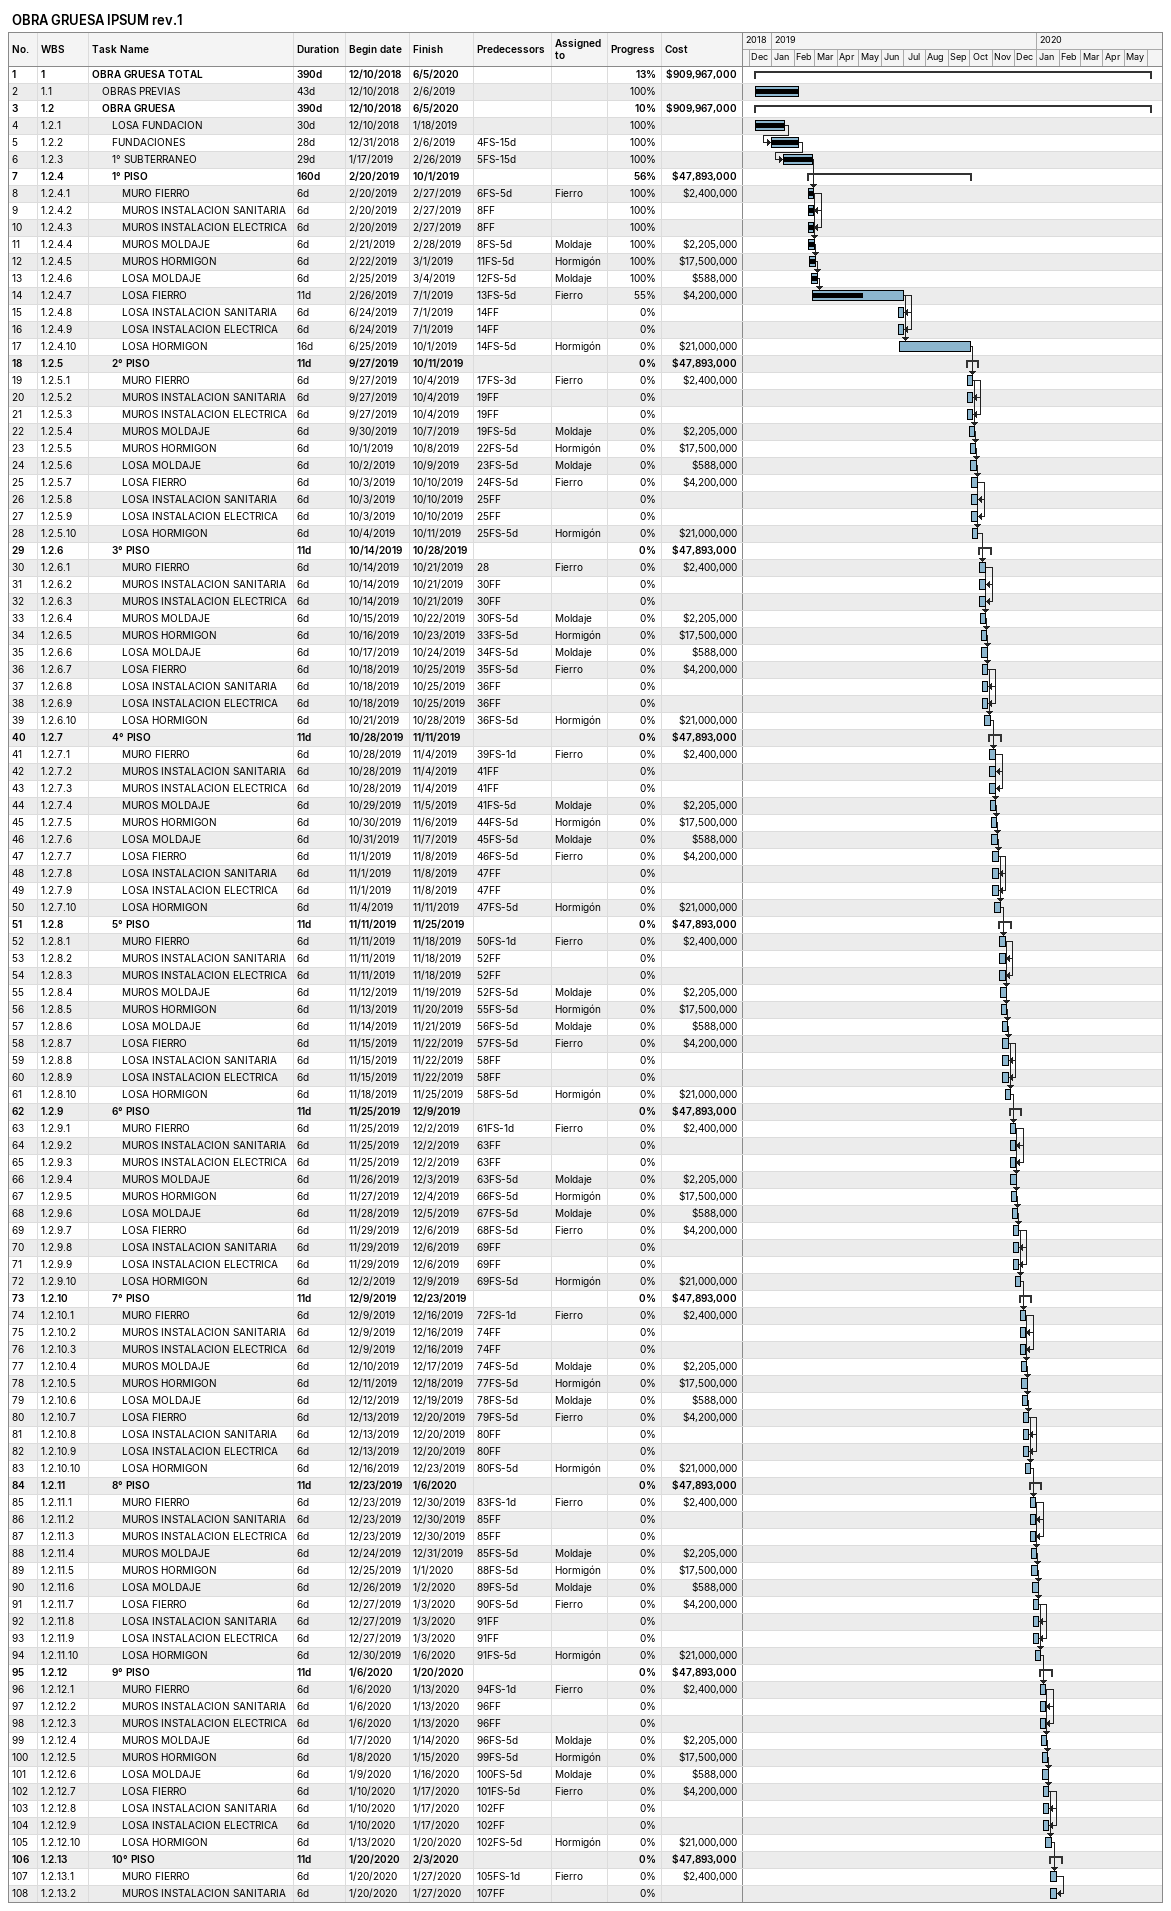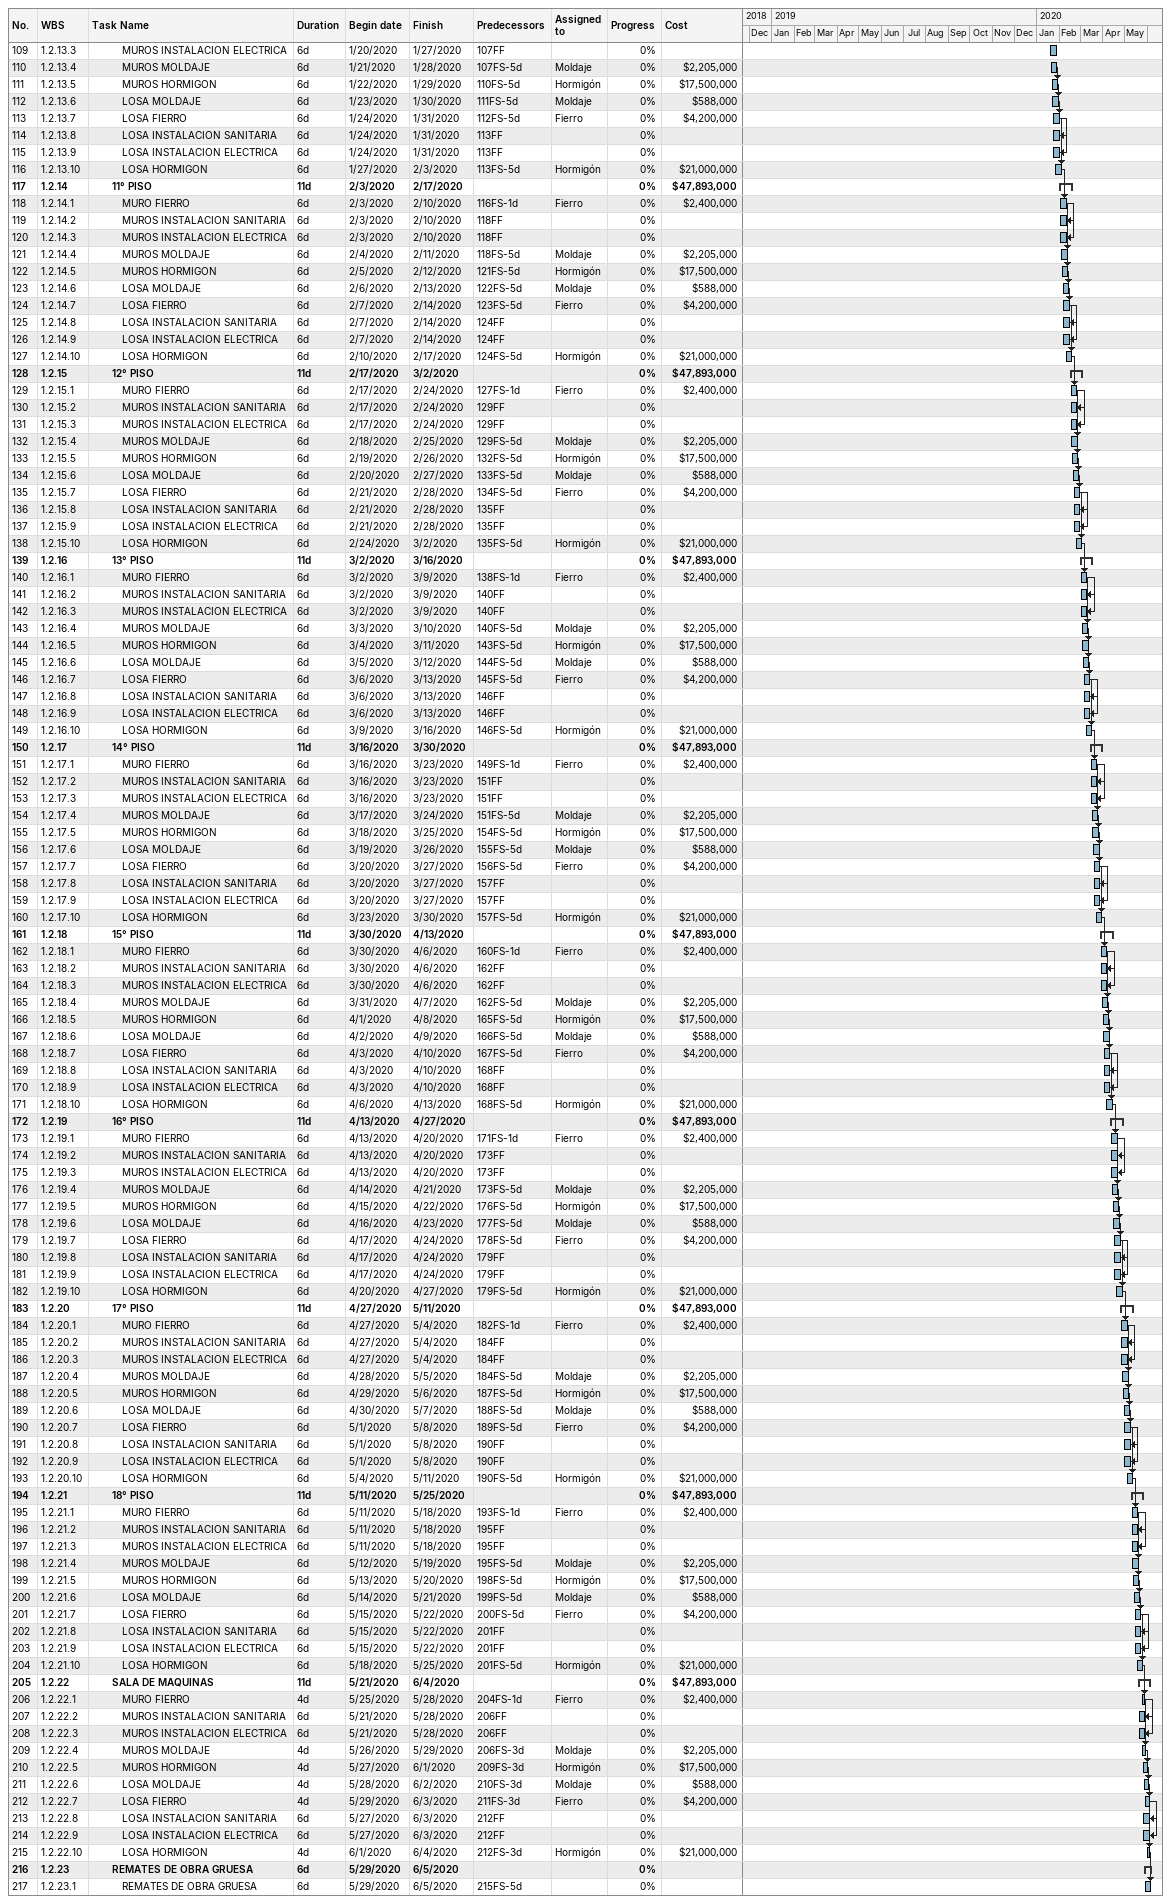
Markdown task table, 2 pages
OBRA GRUESA IPSUM rev.1

| ID | WBS | Task | Duration | Start | Finish | Predecessors | Resources | % complete | Cost ($) |
|---|---|---|---|---|---|---|---|---|---|
| 1 | 1 | **OBRA GRUESA TOTAL** | 390d | 2018-12-10 | 2020-06-05 |  |  | 13 | 909967000 |
| 2 | 1.1 | OBRAS PREVIAS | 43d | 2018-12-10 | 2019-02-06 |  |  | 100 |  |
| 3 | 1.2 | **OBRA GRUESA** | 390d | 2018-12-10 | 2020-06-05 |  |  | 10 | 909967000 |
| 4 | 1.2.1 | LOSA FUNDACION | 30d | 2018-12-10 | 2019-01-18 |  |  | 100 |  |
| 5 | 1.2.2 | FUNDACIONES | 28d | 2018-12-31 | 2019-02-06 | 4FS-15d |  | 100 |  |
| 6 | 1.2.3 | 1° SUBTERRANEO | 29d | 2019-01-17 | 2019-02-26 | 5FS-15d |  | 100 |  |
| 7 | 1.2.4 | **1° PISO** | 160d | 2019-02-20 | 2019-10-01 |  |  | 56 | 47893000 |
| 8 | 1.2.4.1 | MURO FIERRO | 6d | 2019-02-20 | 2019-02-27 | 6FS-5d | Fierro | 100 | 2400000 |
| 9 | 1.2.4.2 | MUROS INSTALACION SANITARIA | 6d | 2019-02-20 | 2019-02-27 | 8FF |  | 100 |  |
| 10 | 1.2.4.3 | MUROS INSTALACION ELECTRICA | 6d | 2019-02-20 | 2019-02-27 | 8FF |  | 100 |  |
| 11 | 1.2.4.4 | MUROS MOLDAJE | 6d | 2019-02-21 | 2019-02-28 | 8FS-5d | Moldaje | 100 | 2205000 |
| 12 | 1.2.4.5 | MUROS HORMIGON | 6d | 2019-02-22 | 2019-03-01 | 11FS-5d | Hormigón | 100 | 17500000 |
| 13 | 1.2.4.6 | LOSA MOLDAJE | 6d | 2019-02-25 | 2019-03-04 | 12FS-5d | Moldaje | 100 | 588000 |
| 14 | 1.2.4.7 | LOSA FIERRO | 11d | 2019-02-26 | 2019-07-01 | 13FS-5d | Fierro | 55 | 4200000 |
| 15 | 1.2.4.8 | LOSA INSTALACION SANITARIA | 6d | 2019-06-24 | 2019-07-01 | 14FF |  | 0 |  |
| 16 | 1.2.4.9 | LOSA INSTALACION ELECTRICA | 6d | 2019-06-24 | 2019-07-01 | 14FF |  | 0 |  |
| 17 | 1.2.4.10 | LOSA HORMIGON | 16d | 2019-06-25 | 2019-10-01 | 14FS-5d | Hormigón | 0 | 21000000 |
| 18 | 1.2.5 | **2° PISO** | 11d | 2019-09-27 | 2019-10-11 |  |  | 0 | 47893000 |
| 19 | 1.2.5.1 | MURO FIERRO | 6d | 2019-09-27 | 2019-10-04 | 17FS-3d | Fierro | 0 | 2400000 |
| 20 | 1.2.5.2 | MUROS INSTALACION SANITARIA | 6d | 2019-09-27 | 2019-10-04 | 19FF |  | 0 |  |
| 21 | 1.2.5.3 | MUROS INSTALACION ELECTRICA | 6d | 2019-09-27 | 2019-10-04 | 19FF |  | 0 |  |
| 22 | 1.2.5.4 | MUROS MOLDAJE | 6d | 2019-09-30 | 2019-10-07 | 19FS-5d | Moldaje | 0 | 2205000 |
| 23 | 1.2.5.5 | MUROS HORMIGON | 6d | 2019-10-01 | 2019-10-08 | 22FS-5d | Hormigón | 0 | 17500000 |
| 24 | 1.2.5.6 | LOSA MOLDAJE | 6d | 2019-10-02 | 2019-10-09 | 23FS-5d | Moldaje | 0 | 588000 |
| 25 | 1.2.5.7 | LOSA FIERRO | 6d | 2019-10-03 | 2019-10-10 | 24FS-5d | Fierro | 0 | 4200000 |
| 26 | 1.2.5.8 | LOSA INSTALACION SANITARIA | 6d | 2019-10-03 | 2019-10-10 | 25FF |  | 0 |  |
| 27 | 1.2.5.9 | LOSA INSTALACION ELECTRICA | 6d | 2019-10-03 | 2019-10-10 | 25FF |  | 0 |  |
| 28 | 1.2.5.10 | LOSA HORMIGON | 6d | 2019-10-04 | 2019-10-11 | 25FS-5d | Hormigón | 0 | 21000000 |
| 29 | 1.2.6 | **3° PISO** | 11d | 2019-10-14 | 2019-10-28 |  |  | 0 | 47893000 |
| 30 | 1.2.6.1 | MURO FIERRO | 6d | 2019-10-14 | 2019-10-21 | 28 | Fierro | 0 | 2400000 |
| 31 | 1.2.6.2 | MUROS INSTALACION SANITARIA | 6d | 2019-10-14 | 2019-10-21 | 30FF |  | 0 |  |
| 32 | 1.2.6.3 | MUROS INSTALACION ELECTRICA | 6d | 2019-10-14 | 2019-10-21 | 30FF |  | 0 |  |
| 33 | 1.2.6.4 | MUROS MOLDAJE | 6d | 2019-10-15 | 2019-10-22 | 30FS-5d | Moldaje | 0 | 2205000 |
| 34 | 1.2.6.5 | MUROS HORMIGON | 6d | 2019-10-16 | 2019-10-23 | 33FS-5d | Hormigón | 0 | 17500000 |
| 35 | 1.2.6.6 | LOSA MOLDAJE | 6d | 2019-10-17 | 2019-10-24 | 34FS-5d | Moldaje | 0 | 588000 |
| 36 | 1.2.6.7 | LOSA FIERRO | 6d | 2019-10-18 | 2019-10-25 | 35FS-5d | Fierro | 0 | 4200000 |
| 37 | 1.2.6.8 | LOSA INSTALACION SANITARIA | 6d | 2019-10-18 | 2019-10-25 | 36FF |  | 0 |  |
| 38 | 1.2.6.9 | LOSA INSTALACION ELECTRICA | 6d | 2019-10-18 | 2019-10-25 | 36FF |  | 0 |  |
| 39 | 1.2.6.10 | LOSA HORMIGON | 6d | 2019-10-21 | 2019-10-28 | 36FS-5d | Hormigón | 0 | 21000000 |
| 40 | 1.2.7 | **4° PISO** | 11d | 2019-10-28 | 2019-11-11 |  |  | 0 | 47893000 |
| 41 | 1.2.7.1 | MURO FIERRO | 6d | 2019-10-28 | 2019-11-04 | 39FS-1d | Fierro | 0 | 2400000 |
| 42 | 1.2.7.2 | MUROS INSTALACION SANITARIA | 6d | 2019-10-28 | 2019-11-04 | 41FF |  | 0 |  |
| 43 | 1.2.7.3 | MUROS INSTALACION ELECTRICA | 6d | 2019-10-28 | 2019-11-04 | 41FF |  | 0 |  |
| 44 | 1.2.7.4 | MUROS MOLDAJE | 6d | 2019-10-29 | 2019-11-05 | 41FS-5d | Moldaje | 0 | 2205000 |
| 45 | 1.2.7.5 | MUROS HORMIGON | 6d | 2019-10-30 | 2019-11-06 | 44FS-5d | Hormigón | 0 | 17500000 |
| 46 | 1.2.7.6 | LOSA MOLDAJE | 6d | 2019-10-31 | 2019-11-07 | 45FS-5d | Moldaje | 0 | 588000 |
| 47 | 1.2.7.7 | LOSA FIERRO | 6d | 2019-11-01 | 2019-11-08 | 46FS-5d | Fierro | 0 | 4200000 |
| 48 | 1.2.7.8 | LOSA INSTALACION SANITARIA | 6d | 2019-11-01 | 2019-11-08 | 47FF |  | 0 |  |
| 49 | 1.2.7.9 | LOSA INSTALACION ELECTRICA | 6d | 2019-11-01 | 2019-11-08 | 47FF |  | 0 |  |
| 50 | 1.2.7.10 | LOSA HORMIGON | 6d | 2019-11-04 | 2019-11-11 | 47FS-5d | Hormigón | 0 | 21000000 |
| 51 | 1.2.8 | **5° PISO** | 11d | 2019-11-11 | 2019-11-25 |  |  | 0 | 47893000 |
| 52 | 1.2.8.1 | MURO FIERRO | 6d | 2019-11-11 | 2019-11-18 | 50FS-1d | Fierro | 0 | 2400000 |
| 53 | 1.2.8.2 | MUROS INSTALACION SANITARIA | 6d | 2019-11-11 | 2019-11-18 | 52FF |  | 0 |  |
| 54 | 1.2.8.3 | MUROS INSTALACION ELECTRICA | 6d | 2019-11-11 | 2019-11-18 | 52FF |  | 0 |  |
| 55 | 1.2.8.4 | MUROS MOLDAJE | 6d | 2019-11-12 | 2019-11-19 | 52FS-5d | Moldaje | 0 | 2205000 |
| 56 | 1.2.8.5 | MUROS HORMIGON | 6d | 2019-11-13 | 2019-11-20 | 55FS-5d | Hormigón | 0 | 17500000 |
| 57 | 1.2.8.6 | LOSA MOLDAJE | 6d | 2019-11-14 | 2019-11-21 | 56FS-5d | Moldaje | 0 | 588000 |
| 58 | 1.2.8.7 | LOSA FIERRO | 6d | 2019-11-15 | 2019-11-22 | 57FS-5d | Fierro | 0 | 4200000 |
| 59 | 1.2.8.8 | LOSA INSTALACION SANITARIA | 6d | 2019-11-15 | 2019-11-22 | 58FF |  | 0 |  |
| 60 | 1.2.8.9 | LOSA INSTALACION ELECTRICA | 6d | 2019-11-15 | 2019-11-22 | 58FF |  | 0 |  |
| 61 | 1.2.8.10 | LOSA HORMIGON | 6d | 2019-11-18 | 2019-11-25 | 58FS-5d | Hormigón | 0 | 21000000 |
| 62 | 1.2.9 | **6° PISO** | 11d | 2019-11-25 | 2019-12-09 |  |  | 0 | 47893000 |
| 63 | 1.2.9.1 | MURO FIERRO | 6d | 2019-11-25 | 2019-12-02 | 61FS-1d | Fierro | 0 | 2400000 |
| 64 | 1.2.9.2 | MUROS INSTALACION SANITARIA | 6d | 2019-11-25 | 2019-12-02 | 63FF |  | 0 |  |
| 65 | 1.2.9.3 | MUROS INSTALACION ELECTRICA | 6d | 2019-11-25 | 2019-12-02 | 63FF |  | 0 |  |
| 66 | 1.2.9.4 | MUROS MOLDAJE | 6d | 2019-11-26 | 2019-12-03 | 63FS-5d | Moldaje | 0 | 2205000 |
| 67 | 1.2.9.5 | MUROS HORMIGON | 6d | 2019-11-27 | 2019-12-04 | 66FS-5d | Hormigón | 0 | 17500000 |
| 68 | 1.2.9.6 | LOSA MOLDAJE | 6d | 2019-11-28 | 2019-12-05 | 67FS-5d | Moldaje | 0 | 588000 |
| 69 | 1.2.9.7 | LOSA FIERRO | 6d | 2019-11-29 | 2019-12-06 | 68FS-5d | Fierro | 0 | 4200000 |
| 70 | 1.2.9.8 | LOSA INSTALACION SANITARIA | 6d | 2019-11-29 | 2019-12-06 | 69FF |  | 0 |  |
| 71 | 1.2.9.9 | LOSA INSTALACION ELECTRICA | 6d | 2019-11-29 | 2019-12-06 | 69FF |  | 0 |  |
| 72 | 1.2.9.10 | LOSA HORMIGON | 6d | 2019-12-02 | 2019-12-09 | 69FS-5d | Hormigón | 0 | 21000000 |
| 73 | 1.2.10 | **7° PISO** | 11d | 2019-12-09 | 2019-12-23 |  |  | 0 | 47893000 |
| 74 | 1.2.10.1 | MURO FIERRO | 6d | 2019-12-09 | 2019-12-16 | 72FS-1d | Fierro | 0 | 2400000 |
| 75 | 1.2.10.2 | MUROS INSTALACION SANITARIA | 6d | 2019-12-09 | 2019-12-16 | 74FF |  | 0 |  |
| 76 | 1.2.10.3 | MUROS INSTALACION ELECTRICA | 6d | 2019-12-09 | 2019-12-16 | 74FF |  | 0 |  |
| 77 | 1.2.10.4 | MUROS MOLDAJE | 6d | 2019-12-10 | 2019-12-17 | 74FS-5d | Moldaje | 0 | 2205000 |
| 78 | 1.2.10.5 | MUROS HORMIGON | 6d | 2019-12-11 | 2019-12-18 | 77FS-5d | Hormigón | 0 | 17500000 |
| 79 | 1.2.10.6 | LOSA MOLDAJE | 6d | 2019-12-12 | 2019-12-19 | 78FS-5d | Moldaje | 0 | 588000 |
| 80 | 1.2.10.7 | LOSA FIERRO | 6d | 2019-12-13 | 2019-12-20 | 79FS-5d | Fierro | 0 | 4200000 |
| 81 | 1.2.10.8 | LOSA INSTALACION SANITARIA | 6d | 2019-12-13 | 2019-12-20 | 80FF |  | 0 |  |
| 82 | 1.2.10.9 | LOSA INSTALACION ELECTRICA | 6d | 2019-12-13 | 2019-12-20 | 80FF |  | 0 |  |
| 83 | 1.2.10.10 | LOSA HORMIGON | 6d | 2019-12-16 | 2019-12-23 | 80FS-5d | Hormigón | 0 | 21000000 |
| 84 | 1.2.11 | **8° PISO** | 11d | 2019-12-23 | 2020-01-06 |  |  | 0 | 47893000 |
| 85 | 1.2.11.1 | MURO FIERRO | 6d | 2019-12-23 | 2019-12-30 | 83FS-1d | Fierro | 0 | 2400000 |
| 86 | 1.2.11.2 | MUROS INSTALACION SANITARIA | 6d | 2019-12-23 | 2019-12-30 | 85FF |  | 0 |  |
| 87 | 1.2.11.3 | MUROS INSTALACION ELECTRICA | 6d | 2019-12-23 | 2019-12-30 | 85FF |  | 0 |  |
| 88 | 1.2.11.4 | MUROS MOLDAJE | 6d | 2019-12-24 | 2019-12-31 | 85FS-5d | Moldaje | 0 | 2205000 |
| 89 | 1.2.11.5 | MUROS HORMIGON | 6d | 2019-12-25 | 2020-01-01 | 88FS-5d | Hormigón | 0 | 17500000 |
| 90 | 1.2.11.6 | LOSA MOLDAJE | 6d | 2019-12-26 | 2020-01-02 | 89FS-5d | Moldaje | 0 | 588000 |
| 91 | 1.2.11.7 | LOSA FIERRO | 6d | 2019-12-27 | 2020-01-03 | 90FS-5d | Fierro | 0 | 4200000 |
| 92 | 1.2.11.8 | LOSA INSTALACION SANITARIA | 6d | 2019-12-27 | 2020-01-03 | 91FF |  | 0 |  |
| 93 | 1.2.11.9 | LOSA INSTALACION ELECTRICA | 6d | 2019-12-27 | 2020-01-03 | 91FF |  | 0 |  |
| 94 | 1.2.11.10 | LOSA HORMIGON | 6d | 2019-12-30 | 2020-01-06 | 91FS-5d | Hormigón | 0 | 21000000 |
| 95 | 1.2.12 | **9° PISO** | 11d | 2020-01-06 | 2020-01-20 |  |  | 0 | 47893000 |
| 96 | 1.2.12.1 | MURO FIERRO | 6d | 2020-01-06 | 2020-01-13 | 94FS-1d | Fierro | 0 | 2400000 |
| 97 | 1.2.12.2 | MUROS INSTALACION SANITARIA | 6d | 2020-01-06 | 2020-01-13 | 96FF |  | 0 |  |
| 98 | 1.2.12.3 | MUROS INSTALACION ELECTRICA | 6d | 2020-01-06 | 2020-01-13 | 96FF |  | 0 |  |
| 99 | 1.2.12.4 | MUROS MOLDAJE | 6d | 2020-01-07 | 2020-01-14 | 96FS-5d | Moldaje | 0 | 2205000 |
| 100 | 1.2.12.5 | MUROS HORMIGON | 6d | 2020-01-08 | 2020-01-15 | 99FS-5d | Hormigón | 0 | 17500000 |
| 101 | 1.2.12.6 | LOSA MOLDAJE | 6d | 2020-01-09 | 2020-01-16 | 100FS-5d | Moldaje | 0 | 588000 |
| 102 | 1.2.12.7 | LOSA FIERRO | 6d | 2020-01-10 | 2020-01-17 | 101FS-5d | Fierro | 0 | 4200000 |
| 103 | 1.2.12.8 | LOSA INSTALACION SANITARIA | 6d | 2020-01-10 | 2020-01-17 | 102FF |  | 0 |  |
| 104 | 1.2.12.9 | LOSA INSTALACION ELECTRICA | 6d | 2020-01-10 | 2020-01-17 | 102FF |  | 0 |  |
| 105 | 1.2.12.10 | LOSA HORMIGON | 6d | 2020-01-13 | 2020-01-20 | 102FS-5d | Hormigón | 0 | 21000000 |
| 106 | 1.2.13 | **10° PISO** | 11d | 2020-01-20 | 2020-02-03 |  |  | 0 | 47893000 |
| 107 | 1.2.13.1 | MURO FIERRO | 6d | 2020-01-20 | 2020-01-27 | 105FS-1d | Fierro | 0 | 2400000 |
| 108 | 1.2.13.2 | MUROS INSTALACION SANITARIA | 6d | 2020-01-20 | 2020-01-27 | 107FF |  | 0 |  |
| 109 | 1.2.13.3 | MUROS INSTALACION ELECTRICA | 6d | 2020-01-20 | 2020-01-27 | 107FF |  | 0 |  |
| 110 | 1.2.13.4 | MUROS MOLDAJE | 6d | 2020-01-21 | 2020-01-28 | 107FS-5d | Moldaje | 0 | 2205000 |
| 111 | 1.2.13.5 | MUROS HORMIGON | 6d | 2020-01-22 | 2020-01-29 | 110FS-5d | Hormigón | 0 | 17500000 |
| 112 | 1.2.13.6 | LOSA MOLDAJE | 6d | 2020-01-23 | 2020-01-30 | 111FS-5d | Moldaje | 0 | 588000 |
| 113 | 1.2.13.7 | LOSA FIERRO | 6d | 2020-01-24 | 2020-01-31 | 112FS-5d | Fierro | 0 | 4200000 |
| 114 | 1.2.13.8 | LOSA INSTALACION SANITARIA | 6d | 2020-01-24 | 2020-01-31 | 113FF |  | 0 |  |
| 115 | 1.2.13.9 | LOSA INSTALACION ELECTRICA | 6d | 2020-01-24 | 2020-01-31 | 113FF |  | 0 |  |
| 116 | 1.2.13.10 | LOSA HORMIGON | 6d | 2020-01-27 | 2020-02-03 | 113FS-5d | Hormigón | 0 | 21000000 |
| 117 | 1.2.14 | **11° PISO** | 11d | 2020-02-03 | 2020-02-17 |  |  | 0 | 47893000 |
| 118 | 1.2.14.1 | MURO FIERRO | 6d | 2020-02-03 | 2020-02-10 | 116FS-1d | Fierro | 0 | 2400000 |
| 119 | 1.2.14.2 | MUROS INSTALACION SANITARIA | 6d | 2020-02-03 | 2020-02-10 | 118FF |  | 0 |  |
| 120 | 1.2.14.3 | MUROS INSTALACION ELECTRICA | 6d | 2020-02-03 | 2020-02-10 | 118FF |  | 0 |  |
| 121 | 1.2.14.4 | MUROS MOLDAJE | 6d | 2020-02-04 | 2020-02-11 | 118FS-5d | Moldaje | 0 | 2205000 |
| 122 | 1.2.14.5 | MUROS HORMIGON | 6d | 2020-02-05 | 2020-02-12 | 121FS-5d | Hormigón | 0 | 17500000 |
| 123 | 1.2.14.6 | LOSA MOLDAJE | 6d | 2020-02-06 | 2020-02-13 | 122FS-5d | Moldaje | 0 | 588000 |
| 124 | 1.2.14.7 | LOSA FIERRO | 6d | 2020-02-07 | 2020-02-14 | 123FS-5d | Fierro | 0 | 4200000 |
| 125 | 1.2.14.8 | LOSA INSTALACION SANITARIA | 6d | 2020-02-07 | 2020-02-14 | 124FF |  | 0 |  |
| 126 | 1.2.14.9 | LOSA INSTALACION ELECTRICA | 6d | 2020-02-07 | 2020-02-14 | 124FF |  | 0 |  |
| 127 | 1.2.14.10 | LOSA HORMIGON | 6d | 2020-02-10 | 2020-02-17 | 124FS-5d | Hormigón | 0 | 21000000 |
| 128 | 1.2.15 | **12° PISO** | 11d | 2020-02-17 | 2020-03-02 |  |  | 0 | 47893000 |
| 129 | 1.2.15.1 | MURO FIERRO | 6d | 2020-02-17 | 2020-02-24 | 127FS-1d | Fierro | 0 | 2400000 |
| 130 | 1.2.15.2 | MUROS INSTALACION SANITARIA | 6d | 2020-02-17 | 2020-02-24 | 129FF |  | 0 |  |
| 131 | 1.2.15.3 | MUROS INSTALACION ELECTRICA | 6d | 2020-02-17 | 2020-02-24 | 129FF |  | 0 |  |
| 132 | 1.2.15.4 | MUROS MOLDAJE | 6d | 2020-02-18 | 2020-02-25 | 129FS-5d | Moldaje | 0 | 2205000 |
| 133 | 1.2.15.5 | MUROS HORMIGON | 6d | 2020-02-19 | 2020-02-26 | 132FS-5d | Hormigón | 0 | 17500000 |
| 134 | 1.2.15.6 | LOSA MOLDAJE | 6d | 2020-02-20 | 2020-02-27 | 133FS-5d | Moldaje | 0 | 588000 |
| 135 | 1.2.15.7 | LOSA FIERRO | 6d | 2020-02-21 | 2020-02-28 | 134FS-5d | Fierro | 0 | 4200000 |
| 136 | 1.2.15.8 | LOSA INSTALACION SANITARIA | 6d | 2020-02-21 | 2020-02-28 | 135FF |  | 0 |  |
| 137 | 1.2.15.9 | LOSA INSTALACION ELECTRICA | 6d | 2020-02-21 | 2020-02-28 | 135FF |  | 0 |  |
| 138 | 1.2.15.10 | LOSA HORMIGON | 6d | 2020-02-24 | 2020-03-02 | 135FS-5d | Hormigón | 0 | 21000000 |
| 139 | 1.2.16 | **13° PISO** | 11d | 2020-03-02 | 2020-03-16 |  |  | 0 | 47893000 |
| 140 | 1.2.16.1 | MURO FIERRO | 6d | 2020-03-02 | 2020-03-09 | 138FS-1d | Fierro | 0 | 2400000 |
| 141 | 1.2.16.2 | MUROS INSTALACION SANITARIA | 6d | 2020-03-02 | 2020-03-09 | 140FF |  | 0 |  |
| 142 | 1.2.16.3 | MUROS INSTALACION ELECTRICA | 6d | 2020-03-02 | 2020-03-09 | 140FF |  | 0 |  |
| 143 | 1.2.16.4 | MUROS MOLDAJE | 6d | 2020-03-03 | 2020-03-10 | 140FS-5d | Moldaje | 0 | 2205000 |
| 144 | 1.2.16.5 | MUROS HORMIGON | 6d | 2020-03-04 | 2020-03-11 | 143FS-5d | Hormigón | 0 | 17500000 |
| 145 | 1.2.16.6 | LOSA MOLDAJE | 6d | 2020-03-05 | 2020-03-12 | 144FS-5d | Moldaje | 0 | 588000 |
| 146 | 1.2.16.7 | LOSA FIERRO | 6d | 2020-03-06 | 2020-03-13 | 145FS-5d | Fierro | 0 | 4200000 |
| 147 | 1.2.16.8 | LOSA INSTALACION SANITARIA | 6d | 2020-03-06 | 2020-03-13 | 146FF |  | 0 |  |
| 148 | 1.2.16.9 | LOSA INSTALACION ELECTRICA | 6d | 2020-03-06 | 2020-03-13 | 146FF |  | 0 |  |
| 149 | 1.2.16.10 | LOSA HORMIGON | 6d | 2020-03-09 | 2020-03-16 | 146FS-5d | Hormigón | 0 | 21000000 |
| 150 | 1.2.17 | **14° PISO** | 11d | 2020-03-16 | 2020-03-30 |  |  | 0 | 47893000 |
| 151 | 1.2.17.1 | MURO FIERRO | 6d | 2020-03-16 | 2020-03-23 | 149FS-1d | Fierro | 0 | 2400000 |
| 152 | 1.2.17.2 | MUROS INSTALACION SANITARIA | 6d | 2020-03-16 | 2020-03-23 | 151FF |  | 0 |  |
| 153 | 1.2.17.3 | MUROS INSTALACION ELECTRICA | 6d | 2020-03-16 | 2020-03-23 | 151FF |  | 0 |  |
| 154 | 1.2.17.4 | MUROS MOLDAJE | 6d | 2020-03-17 | 2020-03-24 | 151FS-5d | Moldaje | 0 | 2205000 |
| 155 | 1.2.17.5 | MUROS HORMIGON | 6d | 2020-03-18 | 2020-03-25 | 154FS-5d | Hormigón | 0 | 17500000 |
| 156 | 1.2.17.6 | LOSA MOLDAJE | 6d | 2020-03-19 | 2020-03-26 | 155FS-5d | Moldaje | 0 | 588000 |
| 157 | 1.2.17.7 | LOSA FIERRO | 6d | 2020-03-20 | 2020-03-27 | 156FS-5d | Fierro | 0 | 4200000 |
| 158 | 1.2.17.8 | LOSA INSTALACION SANITARIA | 6d | 2020-03-20 | 2020-03-27 | 157FF |  | 0 |  |
| 159 | 1.2.17.9 | LOSA INSTALACION ELECTRICA | 6d | 2020-03-20 | 2020-03-27 | 157FF |  | 0 |  |
| 160 | 1.2.17.10 | LOSA HORMIGON | 6d | 2020-03-23 | 2020-03-30 | 157FS-5d | Hormigón | 0 | 21000000 |
| 161 | 1.2.18 | **15° PISO** | 11d | 2020-03-30 | 2020-04-13 |  |  | 0 | 47893000 |
| 162 | 1.2.18.1 | MURO FIERRO | 6d | 2020-03-30 | 2020-04-06 | 160FS-1d | Fierro | 0 | 2400000 |
| 163 | 1.2.18.2 | MUROS INSTALACION SANITARIA | 6d | 2020-03-30 | 2020-04-06 | 162FF |  | 0 |  |
| 164 | 1.2.18.3 | MUROS INSTALACION ELECTRICA | 6d | 2020-03-30 | 2020-04-06 | 162FF |  | 0 |  |
| 165 | 1.2.18.4 | MUROS MOLDAJE | 6d | 2020-03-31 | 2020-04-07 | 162FS-5d | Moldaje | 0 | 2205000 |
| 166 | 1.2.18.5 | MUROS HORMIGON | 6d | 2020-04-01 | 2020-04-08 | 165FS-5d | Hormigón | 0 | 17500000 |
| 167 | 1.2.18.6 | LOSA MOLDAJE | 6d | 2020-04-02 | 2020-04-09 | 166FS-5d | Moldaje | 0 | 588000 |
| 168 | 1.2.18.7 | LOSA FIERRO | 6d | 2020-04-03 | 2020-04-10 | 167FS-5d | Fierro | 0 | 4200000 |
| 169 | 1.2.18.8 | LOSA INSTALACION SANITARIA | 6d | 2020-04-03 | 2020-04-10 | 168FF |  | 0 |  |
| 170 | 1.2.18.9 | LOSA INSTALACION ELECTRICA | 6d | 2020-04-03 | 2020-04-10 | 168FF |  | 0 |  |
| 171 | 1.2.18.10 | LOSA HORMIGON | 6d | 2020-04-06 | 2020-04-13 | 168FS-5d | Hormigón | 0 | 21000000 |
| 172 | 1.2.19 | **16° PISO** | 11d | 2020-04-13 | 2020-04-27 |  |  | 0 | 47893000 |
| 173 | 1.2.19.1 | MURO FIERRO | 6d | 2020-04-13 | 2020-04-20 | 171FS-1d | Fierro | 0 | 2400000 |
| 174 | 1.2.19.2 | MUROS INSTALACION SANITARIA | 6d | 2020-04-13 | 2020-04-20 | 173FF |  | 0 |  |
| 175 | 1.2.19.3 | MUROS INSTALACION ELECTRICA | 6d | 2020-04-13 | 2020-04-20 | 173FF |  | 0 |  |
| 176 | 1.2.19.4 | MUROS MOLDAJE | 6d | 2020-04-14 | 2020-04-21 | 173FS-5d | Moldaje | 0 | 2205000 |
| 177 | 1.2.19.5 | MUROS HORMIGON | 6d | 2020-04-15 | 2020-04-22 | 176FS-5d | Hormigón | 0 | 17500000 |
| 178 | 1.2.19.6 | LOSA MOLDAJE | 6d | 2020-04-16 | 2020-04-23 | 177FS-5d | Moldaje | 0 | 588000 |
| 179 | 1.2.19.7 | LOSA FIERRO | 6d | 2020-04-17 | 2020-04-24 | 178FS-5d | Fierro | 0 | 4200000 |
| 180 | 1.2.19.8 | LOSA INSTALACION SANITARIA | 6d | 2020-04-17 | 2020-04-24 | 179FF |  | 0 |  |
| 181 | 1.2.19.9 | LOSA INSTALACION ELECTRICA | 6d | 2020-04-17 | 2020-04-24 | 179FF |  | 0 |  |
| 182 | 1.2.19.10 | LOSA HORMIGON | 6d | 2020-04-20 | 2020-04-27 | 179FS-5d | Hormigón | 0 | 21000000 |
| 183 | 1.2.20 | **17° PISO** | 11d | 2020-04-27 | 2020-05-11 |  |  | 0 | 47893000 |
| 184 | 1.2.20.1 | MURO FIERRO | 6d | 2020-04-27 | 2020-05-04 | 182FS-1d | Fierro | 0 | 2400000 |
| 185 | 1.2.20.2 | MUROS INSTALACION SANITARIA | 6d | 2020-04-27 | 2020-05-04 | 184FF |  | 0 |  |
| 186 | 1.2.20.3 | MUROS INSTALACION ELECTRICA | 6d | 2020-04-27 | 2020-05-04 | 184FF |  | 0 |  |
| 187 | 1.2.20.4 | MUROS MOLDAJE | 6d | 2020-04-28 | 2020-05-05 | 184FS-5d | Moldaje | 0 | 2205000 |
| 188 | 1.2.20.5 | MUROS HORMIGON | 6d | 2020-04-29 | 2020-05-06 | 187FS-5d | Hormigón | 0 | 17500000 |
| 189 | 1.2.20.6 | LOSA MOLDAJE | 6d | 2020-04-30 | 2020-05-07 | 188FS-5d | Moldaje | 0 | 588000 |
| 190 | 1.2.20.7 | LOSA FIERRO | 6d | 2020-05-01 | 2020-05-08 | 189FS-5d | Fierro | 0 | 4200000 |
| 191 | 1.2.20.8 | LOSA INSTALACION SANITARIA | 6d | 2020-05-01 | 2020-05-08 | 190FF |  | 0 |  |
| 192 | 1.2.20.9 | LOSA INSTALACION ELECTRICA | 6d | 2020-05-01 | 2020-05-08 | 190FF |  | 0 |  |
| 193 | 1.2.20.10 | LOSA HORMIGON | 6d | 2020-05-04 | 2020-05-11 | 190FS-5d | Hormigón | 0 | 21000000 |
| 194 | 1.2.21 | **18° PISO** | 11d | 2020-05-11 | 2020-05-25 |  |  | 0 | 47893000 |
| 195 | 1.2.21.1 | MURO FIERRO | 6d | 2020-05-11 | 2020-05-18 | 193FS-1d | Fierro | 0 | 2400000 |
| 196 | 1.2.21.2 | MUROS INSTALACION SANITARIA | 6d | 2020-05-11 | 2020-05-18 | 195FF |  | 0 |  |
| 197 | 1.2.21.3 | MUROS INSTALACION ELECTRICA | 6d | 2020-05-11 | 2020-05-18 | 195FF |  | 0 |  |
| 198 | 1.2.21.4 | MUROS MOLDAJE | 6d | 2020-05-12 | 2020-05-19 | 195FS-5d | Moldaje | 0 | 2205000 |
| 199 | 1.2.21.5 | MUROS HORMIGON | 6d | 2020-05-13 | 2020-05-20 | 198FS-5d | Hormigón | 0 | 17500000 |
| 200 | 1.2.21.6 | LOSA MOLDAJE | 6d | 2020-05-14 | 2020-05-21 | 199FS-5d | Moldaje | 0 | 588000 |
| 201 | 1.2.21.7 | LOSA FIERRO | 6d | 2020-05-15 | 2020-05-22 | 200FS-5d | Fierro | 0 | 4200000 |
| 202 | 1.2.21.8 | LOSA INSTALACION SANITARIA | 6d | 2020-05-15 | 2020-05-22 | 201FF |  | 0 |  |
| 203 | 1.2.21.9 | LOSA INSTALACION ELECTRICA | 6d | 2020-05-15 | 2020-05-22 | 201FF |  | 0 |  |
| 204 | 1.2.21.10 | LOSA HORMIGON | 6d | 2020-05-18 | 2020-05-25 | 201FS-5d | Hormigón | 0 | 21000000 |
| 205 | 1.2.22 | **SALA DE MAQUINAS** | 11d | 2020-05-21 | 2020-06-04 |  |  | 0 | 47893000 |
| 206 | 1.2.22.1 | MURO FIERRO | 4d | 2020-05-25 | 2020-05-28 | 204FS-1d | Fierro | 0 | 2400000 |
| 207 | 1.2.22.2 | MUROS INSTALACION SANITARIA | 6d | 2020-05-21 | 2020-05-28 | 206FF |  | 0 |  |
| 208 | 1.2.22.3 | MUROS INSTALACION ELECTRICA | 6d | 2020-05-21 | 2020-05-28 | 206FF |  | 0 |  |
| 209 | 1.2.22.4 | MUROS MOLDAJE | 4d | 2020-05-26 | 2020-05-29 | 206FS-3d | Moldaje | 0 | 2205000 |
| 210 | 1.2.22.5 | MUROS HORMIGON | 4d | 2020-05-27 | 2020-06-01 | 209FS-3d | Hormigón | 0 | 17500000 |
| 211 | 1.2.22.6 | LOSA MOLDAJE | 4d | 2020-05-28 | 2020-06-02 | 210FS-3d | Moldaje | 0 | 588000 |
| 212 | 1.2.22.7 | LOSA FIERRO | 4d | 2020-05-29 | 2020-06-03 | 211FS-3d | Fierro | 0 | 4200000 |
| 213 | 1.2.22.8 | LOSA INSTALACION SANITARIA | 6d | 2020-05-27 | 2020-06-03 | 212FF |  | 0 |  |
| 214 | 1.2.22.9 | LOSA INSTALACION ELECTRICA | 6d | 2020-05-27 | 2020-06-03 | 212FF |  | 0 |  |
| 215 | 1.2.22.10 | LOSA HORMIGON | 4d | 2020-06-01 | 2020-06-04 | 212FS-3d | Hormigón | 0 | 21000000 |
| 216 | 1.2.23 | **REMATES DE OBRA GRUESA** | 6d | 2020-05-29 | 2020-06-05 |  |  | 0 |  |
| 217 | 1.2.23.1 | REMATES DE OBRA GRUESA | 6d | 2020-05-29 | 2020-06-05 | 215FS-5d |  | 0 |  |
